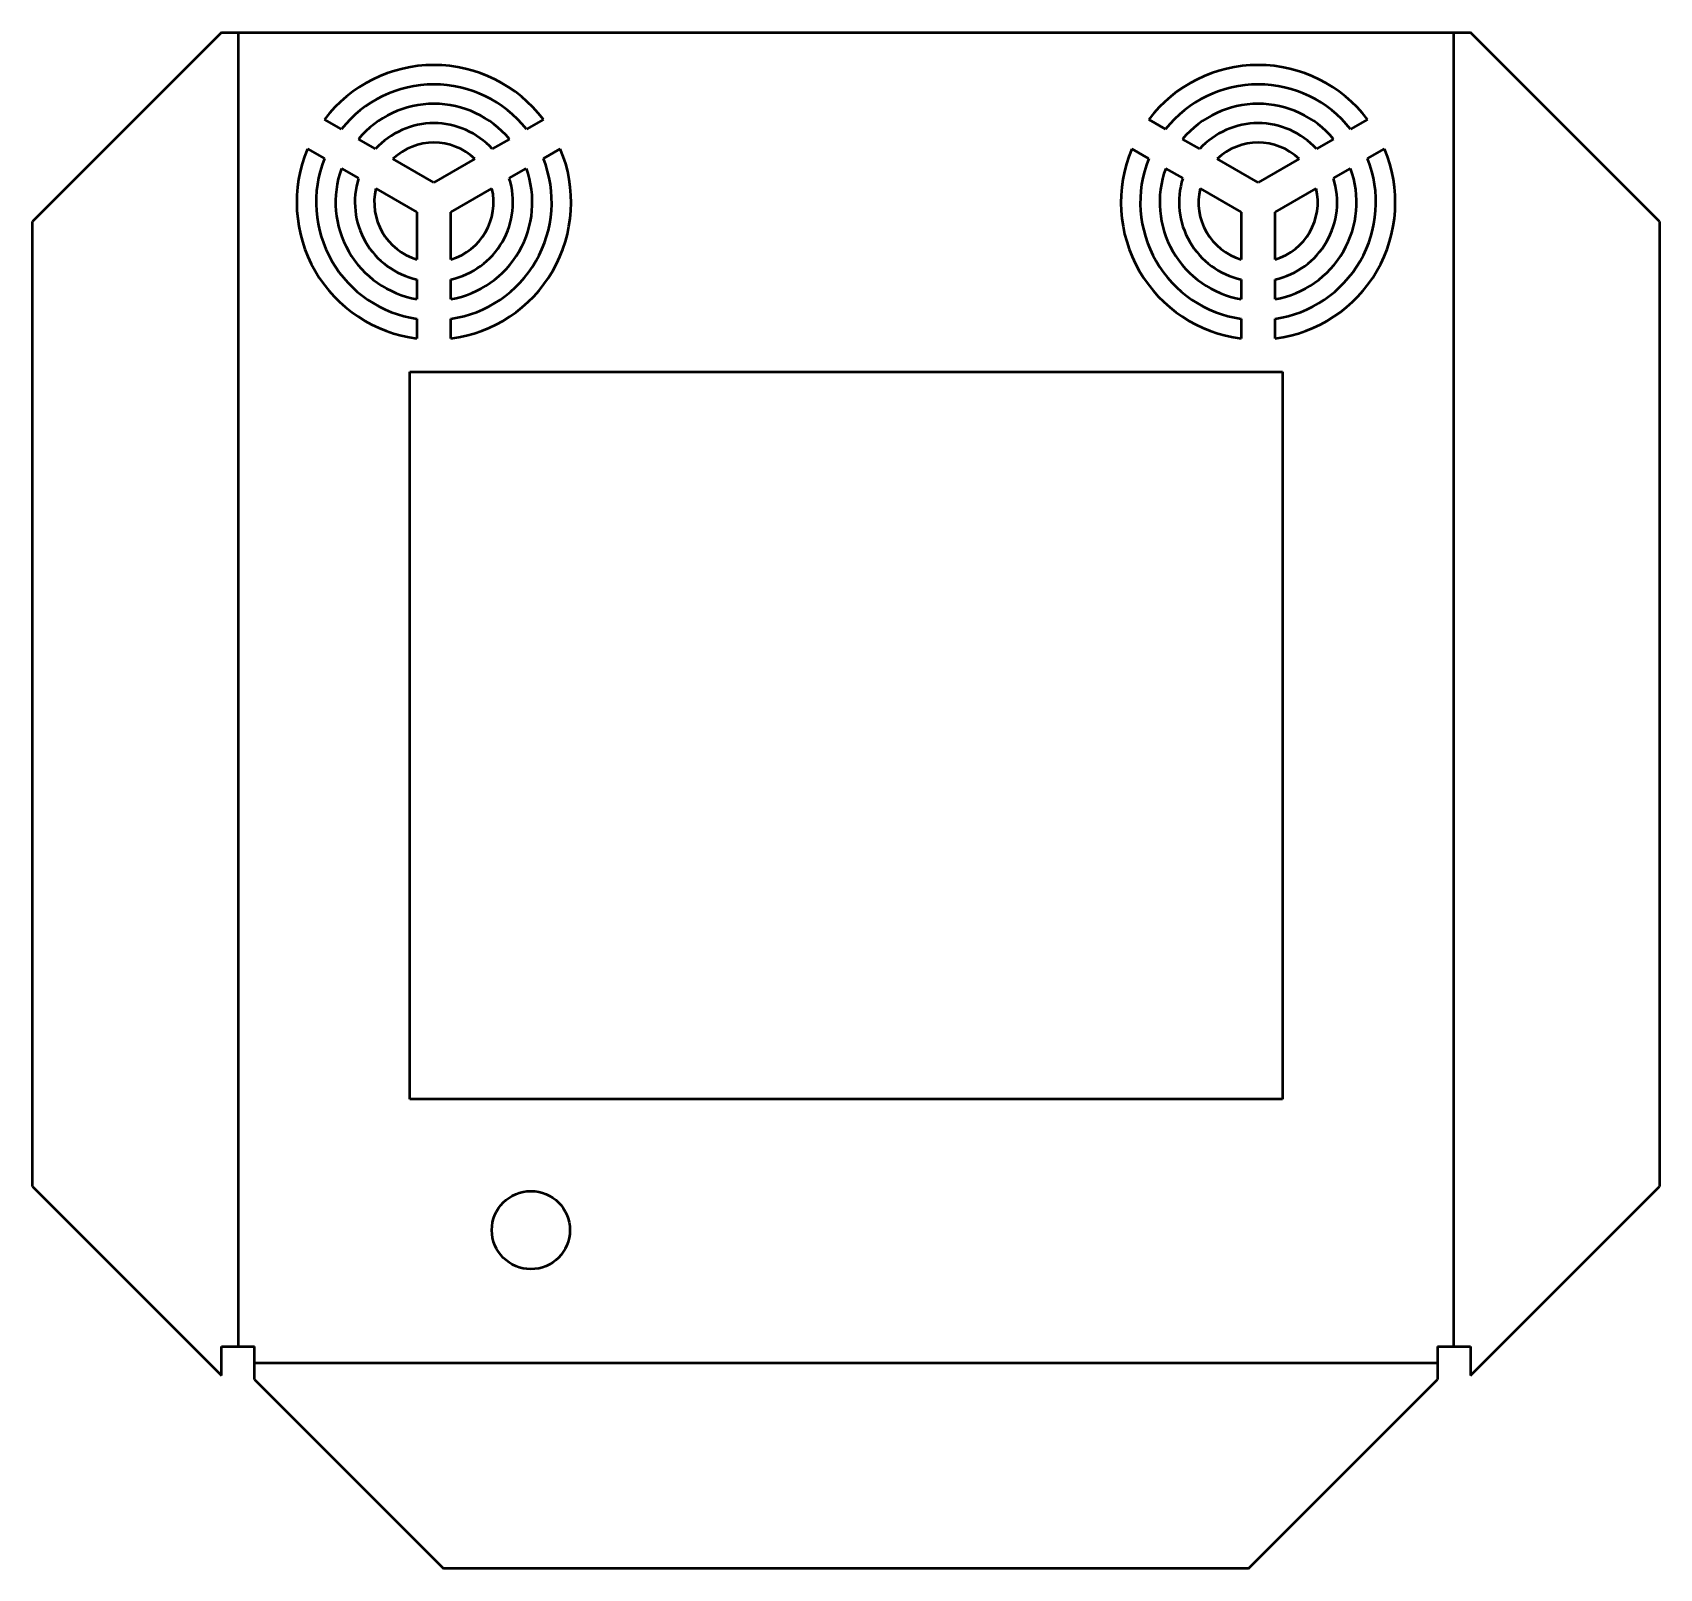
# Model space of a CAD drawing. Header units: millimetres. Extents: x 0 to 336, y -278 to 39.
import ezdxf

# ---------------------------------------------------------------- set-up
doc = ezdxf.new("R2010")
doc.units = ezdxf.units.MM
doc.linetypes.add('Сплошная', pattern=[0])
for name, color, linetype, lineweight in [('IV_BEND_DOWN', 1, 'Сплошная', 50), ('IV_INTERIOR_PROFILES', 7, 'Сплошная', 50), ('IV_OUTER_PROFILE', 7, 'Сплошная', 50)]:
    doc.layers.add(name, color=color, linetype=linetype, lineweight=lineweight)

msp = doc.modelspace()

# ---------------------------------------------------------------- linework, layer by layer
at = {"layer": 'IV_BEND_DOWN'}
for p, q in [((42.39, 39), (42.39, -232)), ((293.18, -232), (293.18, 39)), ((45.79, -235.39), (289.79, -235.39))]:
    msp.add_line(p, q, dxfattribs=at)
at = {"layer": 'IV_INTERIOR_PROFILES'}
for p, q in [((63.71, 19.05), (60.22, 21.07)), ((105.36, 21.07), (101.86, 19.05)), ((233.71, 19.05), (230.22, 21.07)), ((275.36, 21.07), (271.86, 19.05)), ((70.75, 14.99), (67.22, 17.03)), ((98.35, 17.03), (94.82, 14.99)), ((240.75, 14.99), (237.22, 17.03)), ((268.35, 17.03), (264.82, 14.99)), ((56.72, 15.01), (60.21, 12.99)), ((105.36, 12.99), (108.86, 15.01)), ((226.72, 15.01), (230.21, 12.99)), ((275.36, 12.99), (278.86, 15.01)), ((63.72, 10.97), (67.25, 8.93)), ((82.79, 8.04), (74.32, 12.93)), ((91.25, 12.93), (82.79, 8.04)), ((98.32, 8.93), (101.85, 10.97)), ((233.72, 10.97), (237.25, 8.93)), ((252.79, 8.04), (244.32, 12.93)), ((261.25, 12.93), (252.79, 8.04)), ((268.32, 8.93), (271.85, 10.97)), ((70.82, 6.86), (79.29, 1.98)), ((86.29, 1.98), (94.75, 6.86)), ((240.82, 6.86), (249.29, 1.98)), ((256.29, 1.98), (264.75, 6.86)), ((79.29, 1.98), (79.29, -7.79)), ((86.29, -7.79), (86.29, 1.98)), ((249.29, 1.98), (249.29, -7.79)), ((256.29, -7.79), (256.29, 1.98)), ((79.29, -11.92), (79.29, -16)), ((86.29, -16), (86.29, -11.92)), ((249.29, -11.92), (249.29, -16)), ((256.29, -16), (256.29, -11.92)), ((79.29, -20.05), (79.29, -24.08)), ((86.29, -24.08), (86.29, -20.05)), ((249.29, -20.05), (249.29, -24.08)), ((256.29, -24.08), (256.29, -20.05)), ((77.79, -181), (77.79, -31)), ((77.79, -31), (257.79, -31)), ((257.79, -31), (257.79, -181)), ((257.79, -181), (77.79, -181))]:
    msp.add_line(p, q, dxfattribs=at)
msp.add_circle((102.79, -208), 8.05, dxfattribs=at)
for centre, radius, start, end in [((82.79, 4), 28.3, 37.1042, 142.8958), ((252.79, 4), 28.3, 37.1042, 142.8958), ((82.79, 4), 24.3, 38.2813, 141.7187), ((252.79, 4), 24.3, 38.2813, 141.7187), ((82.79, 4), 20.3, 39.9282, 140.0718), ((252.79, 4), 20.3, 39.9282, 140.0718), ((82.79, 4), 16.3, 42.3993, 137.6007), ((252.79, 4), 16.3, 42.3993, 137.6007), ((82.79, 4), 28.3, 157.1042, 262.8958), ((82.79, 4), 12.3, 46.5321, 133.4679), ((82.79, 4), 28.3, 277.1042, 22.8958), ((252.79, 4), 28.3, 157.1042, 262.8958), ((252.79, 4), 12.3, 46.5321, 133.4679), ((252.79, 4), 28.3, 277.1042, 22.8958), ((82.79, 4), 24.3, 158.2813, 261.7187), ((82.79, 4), 20.3, 159.9282, 260.0718), ((82.79, 4), 24.3, 278.2813, 21.7187), ((82.79, 4), 20.3, 279.9282, 20.0718), ((252.79, 4), 24.3, 158.2813, 261.7187), ((252.79, 4), 20.3, 159.9282, 260.0718), ((252.79, 4), 24.3, 278.2813, 21.7187), ((252.79, 4), 20.3, 279.9282, 20.0718), ((82.79, 4), 16.3, 162.3993, 257.6007), ((82.79, 4), 12.3, 166.5321, 253.4679), ((82.79, 4), 16.3, 282.3993, 17.6007), ((82.79, 4), 12.3, 286.5321, 13.4679), ((252.79, 4), 16.3, 162.3993, 257.6007), ((252.79, 4), 12.3, 166.5321, 253.4679), ((252.79, 4), 16.3, 282.3993, 17.6007), ((252.79, 4), 12.3, 286.5321, 13.4679)]:
    msp.add_arc(centre, radius, start, end, dxfattribs=at)
at = {"layer": 'IV_OUTER_PROFILE'}
for p, q in [((39, 39), (0, 0)), ((39, 39), (296.57, 39)), ((335.57, 0), (296.57, 39)), ((0, -199), (0, 0)), ((335.57, 0), (335.57, -199)), ((0, -199), (39, -238)), ((296.57, -238), (335.57, -199)), ((39, -238), (39, -232)), ((39, -232), (45.79, -232)), ((45.79, -238.79), (45.79, -232)), ((289.79, -232), (289.79, -238.79)), ((289.79, -232), (296.57, -232)), ((296.57, -232), (296.57, -238)), ((45.79, -238.79), (84.79, -277.79)), ((250.79, -277.79), (289.79, -238.79)), ((250.79, -277.79), (84.79, -277.79))]:
    msp.add_line(p, q, dxfattribs=at)

doc.saveas('drawing.dxf')
